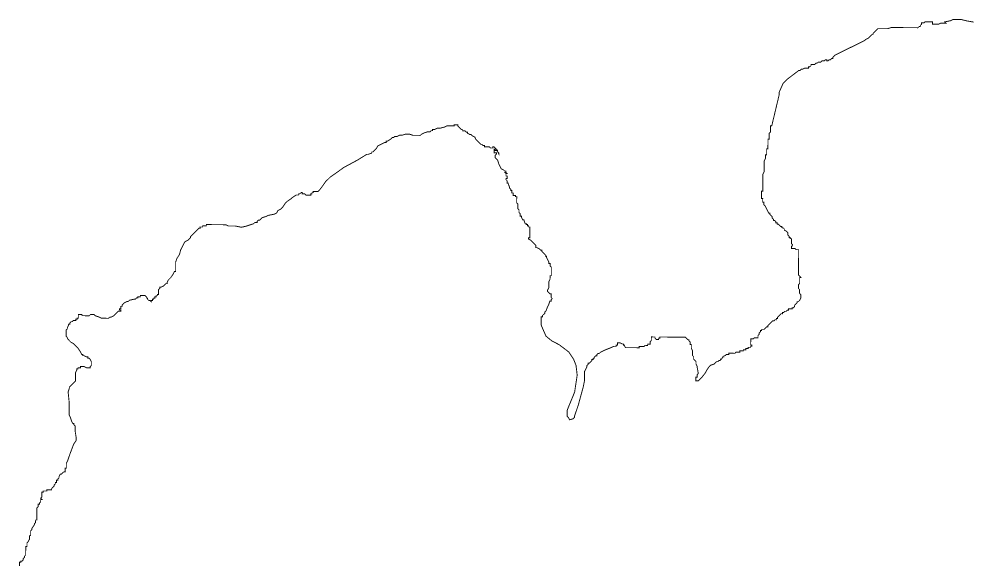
# Model space of a CAD drawing. Header units: metres. Extents: x 290190 to 339802, y 1811045 to 1991312.
# Drawn here: x 302452 to 305627, y 1942510 to 1944328 of the extents above; entities that cross this region are included whole.
import ezdxf

# ---------------------------------------------------------------- set-up
doc = ezdxf.new("R2010")
doc.units = ezdxf.units.M
doc.header["$MEASUREMENT"] = 0
doc.layers.add('HAZARDS LINE', color=1, linetype='Continuous')

msp = doc.modelspace()

# ---------------------------------------------------------------- linework, layer by layer
at = {"layer": 'HAZARDS LINE', "lineweight": 18}
msp.add_lwpolyline([(302454, 1942506.5, 3.02, 3.02, 0), (302454, 1942510.6, 3.02, 3.02, 0), (302454.1, 1942514.6, 3.02, 3.02, 0), (302454.1, 1942518.6, 3.02, 3.02, 0), (302458.1, 1942518.6, 3.02, 3.02, 0), (302458.1, 1942522.6, 3.02, 3.02, 0), (302462.2, 1942522.6, 3.02, 3.02, 0), (302466.2, 1942526.6, 3.02, 3.02, 0), (302466.3, 1942530.6, 3.02, 3.02, 0), (302470.3, 1942534.6, 3.02, 3.02, 0), (302470.4, 1942538.7, 3.02, 3.02, 0), (302474.4, 1942542.7, 3.02, 3.02, 0), (302474.5, 1942546.7, 3.02, 3.02, 0), (302474.5, 1942550.7, 3.02, 3.02, 0), (302474.5, 1942554.8, 3.02, 3.02, 0), (302474.6, 1942558.8, 3.02, 3.02, 0), (302474.6, 1942562.8, 3.02, 3.02, 0), (302474.6, 1942566.9, 3.02, 3.02, 0), (302474.6, 1942570.9, 3.02, 3.02, 0), (302478.7, 1942570.9, 3.02, 3.02, 0), (302478.7, 1942574.9, 3.02, 3.02, 0), (302478.7, 1942578.9, 3.02, 3.02, 0), (302478.8, 1942583, 3.02, 3.02, 0), (302482.8, 1942587, 3.02, 3.02, 0), (302486.9, 1942595, 3.02, 3.02, 0), (302487, 1942607.1, 3.02, 3.02, 0), (302491.1, 1942607.1, 3.02, 3.02, 0), (302491.1, 1942611.1, 3.02, 3.02, 0), (302491.2, 1942623.2, 3.02, 3.02, 0), (302495.2, 1942627.2, 3.02, 3.02, 0), (302495.3, 1942631.3, 3.02, 3.02, 0), (302503.4, 1942643.3, 3.02, 3.02, 0), (302503.5, 1942647.3, 3.02, 3.02, 0), (302507.5, 1942651.3, 3.02, 3.02, 0), (302507.5, 1942655.4, 3.02, 3.02, 0), (302507.6, 1942659.4, 3.02, 3.02, 0), (302511.6, 1942659.4, 3.02, 3.02, 0), (302511.6, 1942663.4, 3.02, 3.02, 0), (302511.7, 1942667.4, 3.02, 3.02, 0), (302511.7, 1942671.5, 3.02, 3.02, 0), (302511.7, 1942675.5, 3.02, 3.02, 0), (302511.8, 1942679.5, 3.02, 3.02, 0), (302511.8, 1942683.6, 3.02, 3.02, 0), (302511.8, 1942687.6, 3.02, 3.02, 0), (302511.9, 1942691.6, 3.02, 3.02, 0), (302511.9, 1942695.7, 3.02, 3.02, 0), (302511.9, 1942699.7, 3.02, 3.02, 0), (302516, 1942703.7, 3.02, 3.02, 0), (302516, 1942707.7, 3.02, 3.02, 0), (302516, 1942711.8, 3.02, 3.02, 0), (302520.1, 1942711.7, 3.02, 3.02, 0), (302520.1, 1942715.8, 3.02, 3.02, 0), (302524.2, 1942719.8, 3.02, 3.02, 0), (302524.2, 1942723.8, 3.02, 3.02, 0), (302524.2, 1942727.8, 3.02, 3.02, 0), (302528.3, 1942727.8, 3.02, 3.02, 0), (302524.3, 1942731.9, 3.02, 3.02, 0), (302528.3, 1942735.9, 3.02, 3.02, 0), (302528.4, 1942739.9, 3.02, 3.02, 0), (302528.4, 1942743.9, 3.02, 3.02, 0), (302528.4, 1942748, 3.02, 3.02, 0), (302528.4, 1942752, 3.02, 3.02, 0), (302532.5, 1942752, 3.02, 3.02, 0), (302532.5, 1942756, 3.02, 3.02, 0), (302540.6, 1942756, 3.02, 3.02, 0), (302544.6, 1942755.9, 3.02, 3.02, 0), (302544.6, 1942760, 3.02, 3.02, 0), (302548.7, 1942759.9, 3.02, 3.02, 0), (302552.7, 1942759.9, 3.02, 3.02, 0), (302556.7, 1942759.9, 3.02, 3.02, 0), (302560.8, 1942759.8, 3.02, 3.02, 0), (302560.8, 1942763.9, 3.02, 3.02, 0), (302564.9, 1942767.9, 3.02, 3.02, 0), (302568.9, 1942771.9, 3.02, 3.02, 0), (302569, 1942775.9, 3.02, 3.02, 0), (302573, 1942779.9, 3.02, 3.02, 0), (302573, 1942783.9, 3.02, 3.02, 0), (302577.1, 1942783.9, 3.02, 3.02, 0), (302577.1, 1942788, 3.02, 3.02, 0), (302577.1, 1942792, 3.02, 3.02, 0), (302581.2, 1942792, 3.02, 3.02, 0), (302581.2, 1942796, 3.02, 3.02, 0), (302585.3, 1942800, 3.02, 3.02, 0), (302585.3, 1942804, 3.02, 3.02, 0), (302589.4, 1942812.1, 3.02, 3.02, 0), (302593.4, 1942812, 3.02, 3.02, 0), (302597.5, 1942816, 3.02, 3.02, 0), (302601.6, 1942820, 3.02, 3.02, 0), (302605.6, 1942820, 3.02, 3.02, 0), (302605.6, 1942824, 3.02, 3.02, 0), (302605.6, 1942828.1, 3.02, 3.02, 0), (302605.7, 1942832.1, 3.02, 3.02, 0), (302609.7, 1942832.1, 3.02, 3.02, 0), (302609.7, 1942836.1, 3.02, 3.02, 0), (302609.8, 1942844.2, 3.02, 3.02, 0), (302609.8, 1942848.2, 3.02, 3.02, 0), (302613.9, 1942856.2, 3.02, 3.02, 0), (302622.2, 1942880.4, 3.02, 3.02, 0), (302634.5, 1942912.6, 3.02, 3.02, 0), (302642.7, 1942924.6, 3.02, 3.02, 0), (302642.7, 1942928.6, 3.02, 3.02, 0), (302642.7, 1942932.7, 3.02, 3.02, 0), (302638.9, 1942956.9, 3.02, 3.02, 0), (302638.9, 1942960.9, 3.02, 3.02, 0), (302638.9, 1942965, 3.02, 3.02, 0), (302639, 1942969, 3.02, 3.02, 0), (302639, 1942973, 3.02, 3.02, 0), (302635, 1942977.1, 3.02, 3.02, 0), (302635, 1942981.1, 3.02, 3.02, 0), (302631, 1942981.2, 3.02, 3.02, 0), (302627, 1942989.3, 3.02, 3.02, 0), (302623.1, 1943001.4, 3.02, 3.02, 0), (302619.1, 1943009.5, 3.02, 3.02, 0), (302619.2, 1943017.6, 3.02, 3.02, 0), (302619.3, 1943029.7, 3.02, 3.02, 0), (302619.4, 1943049.8, 3.02, 3.02, 0), (302615.7, 1943086.2, 3.02, 3.02, 0), (302619.8, 1943098.2, 3.02, 3.02, 0), (302619.8, 1943102.3, 3.02, 3.02, 0), (302623.9, 1943106.3, 3.02, 3.02, 0), (302627.9, 1943110.3, 3.02, 3.02, 0), (302632, 1943114.3, 3.02, 3.02, 0), (302636.1, 1943118.3, 3.02, 3.02, 0), (302640.1, 1943122.3, 3.02, 3.02, 0), (302640.2, 1943126.3, 3.02, 3.02, 0), (302640.2, 1943130.3, 3.02, 3.02, 0), (302640.2, 1943134.4, 3.02, 3.02, 0), (302640.3, 1943138.4, 3.02, 3.02, 0), (302640.3, 1943142.4, 3.02, 3.02, 0), (302640.3, 1943146.5, 3.02, 3.02, 0), (302640.3, 1943150.5, 3.02, 3.02, 0), (302644.4, 1943158.5, 3.02, 3.02, 0), (302644.5, 1943162.6, 3.02, 3.02, 0), (302648.5, 1943162.6, 3.02, 3.02, 0), (302648.5, 1943166.6, 3.02, 3.02, 0), (302652.6, 1943166.6, 3.02, 3.02, 0), (302656.6, 1943166.5, 3.02, 3.02, 0), (302656.6, 1943170.6, 3.02, 3.02, 0), (302660.7, 1943170.5, 3.02, 3.02, 0), (302664.7, 1943170.5, 3.02, 3.02, 0), (302668.7, 1943170.5, 3.02, 3.02, 0), (302676.8, 1943166.4, 3.02, 3.02, 0), (302684.8, 1943166.3, 3.02, 3.02, 0), (302688.9, 1943166.3, 3.02, 3.02, 0), (302688.9, 1943170.3, 3.02, 3.02, 0), (302693, 1943174.3, 3.02, 3.02, 0), (302693, 1943178.4, 3.02, 3.02, 0), (302693, 1943182.4, 3.02, 3.02, 0), (302693, 1943186.4, 3.02, 3.02, 0), (302689.1, 1943194.5, 3.02, 3.02, 0), (302685.1, 1943198.6, 3.02, 3.02, 0), (302681, 1943198.6, 3.02, 3.02, 0), (302681.1, 1943202.6, 3.02, 3.02, 0), (302677, 1943202.7, 3.02, 3.02, 0), (302669, 1943206.8, 3.02, 3.02, 0), (302665, 1943206.8, 3.02, 3.02, 0), (302665, 1943210.8, 3.02, 3.02, 0), (302661, 1943210.9, 3.02, 3.02, 0), (302657, 1943219, 3.02, 3.02, 0), (302649, 1943231.1, 3.02, 3.02, 0), (302645, 1943235.2, 3.02, 3.02, 0), (302641, 1943239.3, 3.02, 3.02, 0), (302633, 1943247.4, 3.02, 3.02, 0), (302625, 1943251.5, 3.02, 3.02, 0), (302621, 1943255.5, 3.02, 3.02, 0), (302617, 1943259.6, 3.02, 3.02, 0), (302613, 1943263.7, 3.02, 3.02, 0), (302613, 1943267.7, 3.02, 3.02, 0), (302609, 1943271.8, 3.02, 3.02, 0), (302609, 1943275.8, 3.02, 3.02, 0), (302609.1, 1943279.8, 3.02, 3.02, 0), (302609.1, 1943283.9, 3.02, 3.02, 0), (302609.1, 1943287.9, 3.02, 3.02, 0), (302609.1, 1943291.9, 3.02, 3.02, 0), (302613.2, 1943295.9, 3.02, 3.02, 0), (302613.2, 1943300, 3.02, 3.02, 0), (302617.3, 1943308, 3.02, 3.02, 0), (302617.4, 1943312, 3.02, 3.02, 0), (302621.4, 1943312, 3.02, 3.02, 0), (302621.4, 1943316, 3.02, 3.02, 0), (302625.5, 1943320, 3.02, 3.02, 0), (302629.5, 1943320, 3.02, 3.02, 0), (302633.6, 1943324, 3.02, 3.02, 0), (302637.6, 1943324, 3.02, 3.02, 0), (302641.7, 1943324, 3.02, 3.02, 0), (302641.7, 1943328, 3.02, 3.02, 0), (302645.7, 1943328, 3.02, 3.02, 0), (302645.7, 1943332, 3.02, 3.02, 0), (302649.8, 1943332, 3.02, 3.02, 0), (302649.8, 1943336, 3.02, 3.02, 0), (302649.8, 1943340, 3.02, 3.02, 0), (302649.9, 1943344.1, 3.02, 3.02, 0), (302653.9, 1943344, 3.02, 3.02, 0), (302662, 1943344, 3.02, 3.02, 0), (302661.9, 1943339.9, 3.02, 3.02, 0), (302670, 1943339.9, 3.02, 3.02, 0), (302674, 1943339.8, 3.02, 3.02, 0), (302678.1, 1943339.8, 3.02, 3.02, 0), (302682.1, 1943339.8, 3.02, 3.02, 0), (302686.1, 1943339.8, 3.02, 3.02, 0), (302690.2, 1943343.8, 3.02, 3.02, 0), (302694.2, 1943343.7, 3.02, 3.02, 0), (302698.3, 1943343.7, 3.02, 3.02, 0), (302702.3, 1943343.7, 3.02, 3.02, 0), (302706.3, 1943339.6, 3.02, 3.02, 0), (302718.4, 1943335.5, 3.02, 3.02, 0), (302726.4, 1943331.4, 3.02, 3.02, 0), (302730.4, 1943331.4, 3.02, 3.02, 0), (302734.5, 1943331.3, 3.02, 3.02, 0), (302738.5, 1943331.3, 3.02, 3.02, 0), (302742.5, 1943331.3, 3.02, 3.02, 0), (302746.6, 1943331.2, 3.02, 3.02, 0), (302750.6, 1943331.2, 3.02, 3.02, 0), (302754.7, 1943335.2, 3.02, 3.02, 0), (302758.7, 1943335.2, 3.02, 3.02, 0), (302766.8, 1943339.1, 3.02, 3.02, 0), (302774.9, 1943347.2, 3.02, 3.02, 0), (302779, 1943351.2, 3.02, 3.02, 0), (302783, 1943355.2, 3.02, 3.02, 0), (302787.1, 1943355.1, 3.02, 3.02, 0), (302791.1, 1943355.1, 3.02, 3.02, 0), (302791.1, 1943359.1, 3.02, 3.02, 0), (302787.1, 1943359.2, 3.02, 3.02, 0), (302787.1, 1943363.2, 3.02, 3.02, 0), (302791.2, 1943363.2, 3.02, 3.02, 0), (302791.2, 1943367.2, 3.02, 3.02, 0), (302791.2, 1943371.2, 3.02, 3.02, 0), (302795.3, 1943371.2, 3.02, 3.02, 0), (302795.3, 1943375.2, 3.02, 3.02, 0), (302799.4, 1943379.2, 3.02, 3.02, 0), (302803.4, 1943383.2, 3.02, 3.02, 0), (302811.5, 1943387.2, 3.02, 3.02, 0), (302815.6, 1943387.2, 3.02, 3.02, 0), (302819.6, 1943391.2, 3.02, 3.02, 0), (302835.8, 1943395.1, 3.02, 3.02, 0), (302839.8, 1943395.1, 3.02, 3.02, 0), (302843.9, 1943399.1, 3.02, 3.02, 0), (302847.9, 1943399, 3.02, 3.02, 0), (302847.9, 1943403.1, 3.02, 3.02, 0), (302852, 1943403, 3.02, 3.02, 0), (302856, 1943403, 3.02, 3.02, 0), (302856, 1943407, 3.02, 3.02, 0), (302860.1, 1943407, 3.02, 3.02, 0), (302864.1, 1943407, 3.02, 3.02, 0), (302868.1, 1943407, 3.02, 3.02, 0), (302872.2, 1943406.9, 3.02, 3.02, 0), (302876.2, 1943402.9, 3.02, 3.02, 0), (302876.1, 1943398.8, 3.02, 3.02, 0), (302880.2, 1943398.8, 3.02, 3.02, 0), (302880.1, 1943394.8, 3.02, 3.02, 0), (302884.1, 1943390.7, 3.02, 3.02, 0), (302888.2, 1943390.7, 3.02, 3.02, 0), (302892.2, 1943386.6, 3.02, 3.02, 0), (302892.2, 1943390.6, 3.02, 3.02, 0), (302896.2, 1943390.6, 3.02, 3.02, 0), (302896.3, 1943394.6, 3.02, 3.02, 0), (302900.3, 1943394.6, 3.02, 3.02, 0), (302900.3, 1943398.6, 3.02, 3.02, 0), (302904.4, 1943398.6, 3.02, 3.02, 0), (302904.4, 1943402.6, 3.02, 3.02, 0), (302908.4, 1943402.6, 3.02, 3.02, 0), (302908.5, 1943406.6, 3.02, 3.02, 0), (302912.5, 1943406.6, 3.02, 3.02, 0), (302912.5, 1943410.7, 3.02, 3.02, 0), (302916.6, 1943410.6, 3.02, 3.02, 0), (302916.6, 1943414.7, 3.02, 3.02, 0), (302916.7, 1943422.7, 3.02, 3.02, 0), (302916.7, 1943426.8, 3.02, 3.02, 0), (302920.7, 1943430.8, 3.02, 3.02, 0), (302920.8, 1943434.8, 3.02, 3.02, 0), (302924.8, 1943434.8, 3.02, 3.02, 0), (302932.9, 1943438.7, 3.02, 3.02, 0), (302937, 1943442.7, 3.02, 3.02, 0), (302941, 1943446.7, 3.02, 3.02, 0), (302945.1, 1943446.7, 3.02, 3.02, 0), (302945.1, 1943450.7, 3.02, 3.02, 0), (302949.2, 1943458.8, 3.02, 3.02, 0), (302953.3, 1943462.8, 3.02, 3.02, 0), (302957.3, 1943466.8, 3.02, 3.02, 0), (302965.5, 1943478.8, 3.02, 3.02, 0), (302969.6, 1943486.9, 3.02, 3.02, 0), (302973.6, 1943486.8, 3.02, 3.02, 0), (302973.7, 1943494.9, 3.02, 3.02, 0), (302973.8, 1943507, 3.02, 3.02, 0), (302973.8, 1943519.1, 3.02, 3.02, 0), (302978, 1943531.2, 3.02, 3.02, 0), (302986.1, 1943543.2, 3.02, 3.02, 0), (302990.3, 1943559.3, 3.02, 3.02, 0), (302998.5, 1943575.4, 3.02, 3.02, 0), (303002.6, 1943583.4, 3.02, 3.02, 0), (303006.6, 1943587.4, 3.02, 3.02, 0), (303014.7, 1943591.4, 3.02, 3.02, 0), (303018.8, 1943595.4, 3.02, 3.02, 0), (303022.8, 1943599.4, 3.02, 3.02, 0), (303022.9, 1943603.4, 3.02, 3.02, 0), (303026.9, 1943607.4, 3.02, 3.02, 0), (303035.1, 1943615.4, 3.02, 3.02, 0), (303039.1, 1943619.5, 3.02, 3.02, 0), (303043.2, 1943623.5, 3.02, 3.02, 0), (303051.3, 1943631.5, 3.02, 3.02, 0), (303055.4, 1943631.4, 3.02, 3.02, 0), (303055.4, 1943635.5, 3.02, 3.02, 0), (303059.4, 1943635.4, 3.02, 3.02, 0), (303063.4, 1943635.4, 3.02, 3.02, 0), (303063.5, 1943639.4, 3.02, 3.02, 0), (303067.5, 1943639.4, 3.02, 3.02, 0), (303071.5, 1943639.4, 3.02, 3.02, 0), (303075.6, 1943639.3, 3.02, 3.02, 0), (303075.6, 1943643.4, 3.02, 3.02, 0), (303079.6, 1943643.3, 3.02, 3.02, 0), (303083.7, 1943643.3, 3.02, 3.02, 0), (303087.7, 1943643.3, 3.02, 3.02, 0), (303091.7, 1943643.3, 3.02, 3.02, 0), (303103.8, 1943643.2, 3.02, 3.02, 0), (303128, 1943643, 3.02, 3.02, 0), (303140.1, 1943642.9, 3.02, 3.02, 0), (303148.2, 1943638.8, 3.02, 3.02, 0), (303152.2, 1943638.8, 3.02, 3.02, 0), (303160.3, 1943638.7, 3.02, 3.02, 0), (303172.4, 1943638.6, 3.02, 3.02, 0), (303192.5, 1943634.4, 3.02, 3.02, 0), (303208.7, 1943638.3, 3.02, 3.02, 0), (303232.9, 1943646.2, 3.02, 3.02, 0), (303237, 1943650.2, 3.02, 3.02, 0), (303241, 1943650.2, 3.02, 3.02, 0), (303245.1, 1943650.2, 3.02, 3.02, 0), (303245.1, 1943654.2, 3.02, 3.02, 0), (303249.1, 1943658.2, 3.02, 3.02, 0), (303253.2, 1943658.2, 3.02, 3.02, 0), (303257.2, 1943662.2, 3.02, 3.02, 0), (303261.3, 1943666.2, 3.02, 3.02, 0), (303273.4, 1943670.1, 3.02, 3.02, 0), (303281.5, 1943674.1, 3.02, 3.02, 0), (303301.7, 1943678, 3.02, 3.02, 0), (303309.8, 1943681.9, 3.02, 3.02, 0), (303313.9, 1943690, 3.02, 3.02, 0), (303322, 1943694, 3.02, 3.02, 0), (303330.1, 1943702, 3.02, 3.02, 0), (303338.3, 1943714, 3.02, 3.02, 0), (303346.4, 1943722, 3.02, 3.02, 0), (303358.6, 1943730, 3.02, 3.02, 0), (303362.6, 1943734, 3.02, 3.02, 0), (303374.8, 1943742, 3.02, 3.02, 0), (303378.8, 1943741.9, 3.02, 3.02, 0), (303382.9, 1943741.9, 3.02, 3.02, 0), (303382.9, 1943745.9, 3.02, 3.02, 0), (303386.9, 1943745.9, 3.02, 3.02, 0), (303391, 1943749.9, 3.02, 3.02, 0), (303395, 1943749.9, 3.02, 3.02, 0), (303395, 1943745.8, 3.02, 3.02, 0), (303403.1, 1943745.8, 3.02, 3.02, 0), (303407.1, 1943741.7, 3.02, 3.02, 0), (303411.1, 1943741.7, 3.02, 3.02, 0), (303415.1, 1943741.7, 3.02, 3.02, 0), (303419.2, 1943741.6, 3.02, 3.02, 0), (303423.2, 1943741.6, 3.02, 3.02, 0), (303423.2, 1943745.6, 3.02, 3.02, 0), (303427.3, 1943745.6, 3.02, 3.02, 0), (303427.3, 1943749.6, 3.02, 3.02, 0), (303431.3, 1943749.6, 3.02, 3.02, 0), (303431.4, 1943753.6, 3.02, 3.02, 0), (303435.4, 1943753.6, 3.02, 3.02, 0), (303439.4, 1943753.6, 3.02, 3.02, 0), (303443.5, 1943753.5, 3.02, 3.02, 0), (303447.5, 1943753.5, 3.02, 3.02, 0), (303451.6, 1943757.5, 3.02, 3.02, 0), (303463.8, 1943773.6, 3.02, 3.02, 0), (303471.9, 1943785.6, 3.02, 3.02, 0), (303488.2, 1943801.6, 3.02, 3.02, 0), (303516.6, 1943821.6, 3.02, 3.02, 0), (303532.8, 1943833.5, 3.02, 3.02, 0), (303577.3, 1943857.4, 3.02, 3.02, 0), (303609.7, 1943877.3, 3.02, 3.02, 0), (303613.8, 1943877.3, 3.02, 3.02, 0), (303625.9, 1943881.3, 3.02, 3.02, 0), (303625.9, 1943885.3, 3.02, 3.02, 0), (303630, 1943885.3, 3.02, 3.02, 0), (303634, 1943889.3, 3.02, 3.02, 0), (303638.1, 1943893.3, 3.02, 3.02, 0), (303642.2, 1943897.3, 3.02, 3.02, 0), (303646.3, 1943905.3, 3.02, 3.02, 0), (303654.4, 1943909.3, 3.02, 3.02, 0), (303662.4, 1943913.2, 3.02, 3.02, 0), (303670.5, 1943917.2, 3.02, 3.02, 0), (303674.6, 1943917.2, 3.02, 3.02, 0), (303674.6, 1943921.2, 3.02, 3.02, 0), (303678.6, 1943921.2, 3.02, 3.02, 0), (303690.8, 1943929.2, 3.02, 3.02, 0), (303694.9, 1943933.2, 3.02, 3.02, 0), (303698.9, 1943933.1, 3.02, 3.02, 0), (303703, 1943937.1, 3.02, 3.02, 0), (303711, 1943937.1, 3.02, 3.02, 0), (303719.1, 1943941.1, 3.02, 3.02, 0), (303727.2, 1943941, 3.02, 3.02, 0), (303739.3, 1943944.9, 3.02, 3.02, 0), (303743.3, 1943944.9, 3.02, 3.02, 0), (303747.4, 1943944.9, 3.02, 3.02, 0), (303751.4, 1943944.8, 3.02, 3.02, 0), (303763.5, 1943940.7, 3.02, 3.02, 0), (303767.5, 1943940.7, 3.02, 3.02, 0), (303771.5, 1943940.7, 3.02, 3.02, 0), (303775.6, 1943940.6, 3.02, 3.02, 0), (303783.6, 1943940.6, 3.02, 3.02, 0), (303787.7, 1943940.5, 3.02, 3.02, 0), (303791.7, 1943944.5, 3.02, 3.02, 0), (303799.8, 1943948.5, 3.02, 3.02, 0), (303812, 1943952.5, 3.02, 3.02, 0), (303816, 1943952.4, 3.02, 3.02, 0), (303820, 1943952.4, 3.02, 3.02, 0), (303824.1, 1943956.4, 3.02, 3.02, 0), (303828.1, 1943956.4, 3.02, 3.02, 0), (303828.2, 1943960.4, 3.02, 3.02, 0), (303832.2, 1943960.4, 3.02, 3.02, 0), (303836.2, 1943960.3, 3.02, 3.02, 0), (303844.3, 1943964.3, 3.02, 3.02, 0), (303852.4, 1943964.3, 3.02, 3.02, 0), (303868.6, 1943968.2, 3.02, 3.02, 0), (303876.6, 1943972.1, 3.02, 3.02, 0), (303880.7, 1943972.1, 3.02, 3.02, 0), (303884.7, 1943972.1, 3.02, 3.02, 0), (303888.7, 1943972, 3.02, 3.02, 0), (303892.8, 1943972, 3.02, 3.02, 0), (303896.8, 1943972, 3.02, 3.02, 0), (303900.8, 1943972, 3.02, 3.02, 0), (303900.9, 1943976, 3.02, 3.02, 0), (303904.9, 1943976, 3.02, 3.02, 0), (303908.9, 1943975.9, 3.02, 3.02, 0), (303913, 1943975.9, 3.02, 3.02, 0), (303912.9, 1943971.9, 3.02, 3.02, 0), (303916.9, 1943967.8, 3.02, 3.02, 0), (303920.9, 1943963.7, 3.02, 3.02, 0), (303925, 1943959.7, 3.02, 3.02, 0), (303929, 1943959.6, 3.02, 3.02, 0), (303929, 1943955.6, 3.02, 3.02, 0), (303933, 1943955.6, 3.02, 3.02, 0), (303937, 1943955.5, 3.02, 3.02, 0), (303941, 1943951.5, 3.02, 3.02, 0), (303945.1, 1943951.4, 3.02, 3.02, 0), (303945, 1943947.4, 3.02, 3.02, 0), (303953.1, 1943943.3, 3.02, 3.02, 0), (303957.1, 1943943.3, 3.02, 3.02, 0), (303961.1, 1943939.2, 3.02, 3.02, 0), (303969.1, 1943935.1, 3.02, 3.02, 0), (303973.1, 1943927, 3.02, 3.02, 0), (303977.1, 1943923, 3.02, 3.02, 0), (303981.1, 1943918.9, 3.02, 3.02, 0), (303985.1, 1943914.8, 3.02, 3.02, 0), (303989.1, 1943910.8, 3.02, 3.02, 0), (303993.1, 1943910.7, 3.02, 3.02, 0), (303997.1, 1943906.7, 3.02, 3.02, 0), (304001.2, 1943906.7, 3.02, 3.02, 0), (304001.2, 1943902.6, 3.02, 3.02, 0), (304005.2, 1943902.6, 3.02, 3.02, 0), (304009.2, 1943902.6, 3.02, 3.02, 0), (304013.2, 1943902.5, 3.02, 3.02, 0), (304017.3, 1943902.5, 3.02, 3.02, 0), (304021.3, 1943898.4, 3.02, 3.02, 0), (304025.3, 1943898.4, 3.02, 3.02, 0), (304029.3, 1943898.4, 3.02, 3.02, 0), (304029.4, 1943902.4, 3.02, 3.02, 0), (304033.4, 1943902.4, 3.02, 3.02, 0), (304037.4, 1943898.3, 3.02, 3.02, 0), (304045.4, 1943890.2, 3.02, 3.02, 0), (304045.4, 1943886.2, 3.02, 3.02, 0), (304049.4, 1943882.1, 3.02, 3.02, 0), (304049.4, 1943878.1, 3.02, 3.02, 0), (304045.4, 1943886.2, 3.02, 3.02, 0), (304041.4, 1943890.2, 3.02, 3.02, 0), (304037.4, 1943890.2, 3.02, 3.02, 0), (304037.4, 1943894.3, 3.02, 3.02, 0), (304033.4, 1943894.3, 3.02, 3.02, 0), (304033.3, 1943890.3, 3.02, 3.02, 0), (304033.3, 1943886.2, 3.02, 3.02, 0), (304033.3, 1943882.2, 3.02, 3.02, 0), (304037.3, 1943882.2, 3.02, 3.02, 0), (304041.3, 1943882.1, 3.02, 3.02, 0), (304041.3, 1943878.1, 3.02, 3.02, 0), (304037.2, 1943874.1, 3.02, 3.02, 0), (304037.2, 1943870.1, 3.02, 3.02, 0), (304037.2, 1943866, 3.02, 3.02, 0), (304045.2, 1943857.9, 3.02, 3.02, 0), (304049.1, 1943845.8, 3.02, 3.02, 0), (304053.1, 1943837.7, 3.02, 3.02, 0), (304057.1, 1943829.6, 3.02, 3.02, 0), (304065.1, 1943825.5, 3.02, 3.02, 0), (304069.1, 1943821.4, 3.02, 3.02, 0), (304073.1, 1943821.4, 3.02, 3.02, 0), (304073.1, 1943817.4, 3.02, 3.02, 0), (304077.1, 1943813.3, 3.02, 3.02, 0), (304073.1, 1943813.3, 3.02, 3.02, 0), (304073.1, 1943817.4, 3.02, 3.02, 0), (304069.1, 1943817.4, 3.02, 3.02, 0), (304073.1, 1943813.3, 3.02, 3.02, 0), (304073, 1943809.3, 3.02, 3.02, 0), (304073, 1943805.3, 3.02, 3.02, 0), (304077, 1943805.2, 3.02, 3.02, 0), (304077, 1943801.2, 3.02, 3.02, 0), (304077, 1943797.2, 3.02, 3.02, 0), (304073, 1943797.2, 3.02, 3.02, 0), (304072.9, 1943793.2, 3.02, 3.02, 0), (304076.9, 1943789.1, 3.02, 3.02, 0), (304076.9, 1943785.1, 3.02, 3.02, 0), (304076.9, 1943781, 3.02, 3.02, 0), (304080.9, 1943781, 3.02, 3.02, 0), (304080.9, 1943777, 3.02, 3.02, 0), (304084.8, 1943768.9, 3.02, 3.02, 0), (304084.8, 1943764.8, 3.02, 3.02, 0), (304088.8, 1943760.8, 3.02, 3.02, 0), (304088.8, 1943756.7, 3.02, 3.02, 0), (304092.8, 1943756.7, 3.02, 3.02, 0), (304092.8, 1943752.7, 3.02, 3.02, 0), (304092.7, 1943748.6, 3.02, 3.02, 0), (304096.8, 1943748.6, 3.02, 3.02, 0), (304096.8, 1943744.6, 3.02, 3.02, 0), (304096.7, 1943740.5, 3.02, 3.02, 0), (304100.8, 1943740.5, 3.02, 3.02, 0), (304104.8, 1943740.5, 3.02, 3.02, 0), (304104.8, 1943736.5, 3.02, 3.02, 0), (304108.8, 1943736.4, 3.02, 3.02, 0), (304108.8, 1943732.4, 3.02, 3.02, 0), (304108.7, 1943728.4, 3.02, 3.02, 0), (304108.7, 1943724.3, 3.02, 3.02, 0), (304108.6, 1943716.3, 3.02, 3.02, 0), (304112.6, 1943712.2, 3.02, 3.02, 0), (304112.6, 1943704.1, 3.02, 3.02, 0), (304112.5, 1943700.1, 3.02, 3.02, 0), (304112.5, 1943696.1, 3.02, 3.02, 0), (304116.5, 1943692, 3.02, 3.02, 0), (304116.5, 1943688, 3.02, 3.02, 0), (304116.5, 1943683.9, 3.02, 3.02, 0), (304120.5, 1943679.9, 3.02, 3.02, 0), (304120.4, 1943675.8, 3.02, 3.02, 0), (304120.4, 1943671.8, 3.02, 3.02, 0), (304124.4, 1943671.8, 3.02, 3.02, 0), (304124.4, 1943667.7, 3.02, 3.02, 0), (304128.4, 1943659.6, 3.02, 3.02, 0), (304132.4, 1943659.6, 3.02, 3.02, 0), (304136.4, 1943647.5, 3.02, 3.02, 0), (304140.4, 1943647.4, 3.02, 3.02, 0), (304140.4, 1943643.4, 3.02, 3.02, 0), (304144.4, 1943643.4, 3.02, 3.02, 0), (304144.4, 1943639.3, 3.02, 3.02, 0), (304148.4, 1943639.3, 3.02, 3.02, 0), (304148.4, 1943635.3, 3.02, 3.02, 0), (304152.4, 1943635.3, 3.02, 3.02, 0), (304152.4, 1943631.2, 3.02, 3.02, 0), (304152.3, 1943627.2, 3.02, 3.02, 0), (304152.3, 1943623.2, 3.02, 3.02, 0), (304152.3, 1943619.1, 3.02, 3.02, 0), (304152.2, 1943615.1, 3.02, 3.02, 0), (304152.2, 1943611.1, 3.02, 3.02, 0), (304152.2, 1943607, 3.02, 3.02, 0), (304152.1, 1943603, 3.02, 3.02, 0), (304152.1, 1943598.9, 3.02, 3.02, 0), (304148.1, 1943599, 3.02, 3.02, 0), (304148.1, 1943594.9, 3.02, 3.02, 0), (304156.1, 1943590.9, 3.02, 3.02, 0), (304160.1, 1943586.8, 3.02, 3.02, 0), (304164.1, 1943582.7, 3.02, 3.02, 0), (304168.1, 1943578.7, 3.02, 3.02, 0), (304172.1, 1943574.6, 3.02, 3.02, 0), (304172.1, 1943570.6, 3.02, 3.02, 0), (304172, 1943566.5, 3.02, 3.02, 0), (304176.1, 1943566.5, 3.02, 3.02, 0), (304184.1, 1943562.4, 3.02, 3.02, 0), (304188.1, 1943558.3, 3.02, 3.02, 0), (304192.1, 1943558.3, 3.02, 3.02, 0), (304192.1, 1943554.3, 3.02, 3.02, 0), (304196.1, 1943550.2, 3.02, 3.02, 0), (304200.1, 1943546.1, 3.02, 3.02, 0), (304204.1, 1943542.1, 3.02, 3.02, 0), (304204.1, 1943538.1, 3.02, 3.02, 0), (304208.1, 1943538, 3.02, 3.02, 0), (304208.1, 1943534, 3.02, 3.02, 0), (304212.1, 1943525.9, 3.02, 3.02, 0), (304216, 1943517.8, 3.02, 3.02, 0), (304216, 1943513.8, 3.02, 3.02, 0), (304220, 1943513.7, 3.02, 3.02, 0), (304220, 1943509.7, 3.02, 3.02, 0), (304220, 1943505.7, 3.02, 3.02, 0), (304224, 1943501.6, 3.02, 3.02, 0), (304223.9, 1943497.6, 3.02, 3.02, 0), (304223.9, 1943493.5, 3.02, 3.02, 0), (304223.9, 1943489.5, 3.02, 3.02, 0), (304223.9, 1943485.5, 3.02, 3.02, 0), (304223.8, 1943473.4, 3.02, 3.02, 0), (304219.7, 1943473.4, 3.02, 3.02, 0), (304219.7, 1943465.3, 3.02, 3.02, 0), (304219.6, 1943461.3, 3.02, 3.02, 0), (304215.5, 1943453.3, 3.02, 3.02, 0), (304215.5, 1943449.2, 3.02, 3.02, 0), (304215.4, 1943437.1, 3.02, 3.02, 0), (304215.4, 1943433.1, 3.02, 3.02, 0), (304211.3, 1943425.1, 3.02, 3.02, 0), (304211.3, 1943421, 3.02, 3.02, 0), (304215.3, 1943417, 3.02, 3.02, 0), (304219.3, 1943412.9, 3.02, 3.02, 0), (304223.3, 1943412.9, 3.02, 3.02, 0), (304223.3, 1943408.8, 3.02, 3.02, 0), (304223.2, 1943404.8, 3.02, 3.02, 0), (304223.2, 1943400.8, 3.02, 3.02, 0), (304227.2, 1943396.7, 3.02, 3.02, 0), (304223.2, 1943392.7, 3.02, 3.02, 0), (304223.1, 1943388.7, 3.02, 3.02, 0), (304219.1, 1943388.7, 3.02, 3.02, 0), (304215, 1943376.6, 3.02, 3.02, 0), (304210.9, 1943368.6, 3.02, 3.02, 0), (304206.7, 1943356.5, 3.02, 3.02, 0), (304202.7, 1943352.5, 3.02, 3.02, 0), (304202.7, 1943348.5, 3.02, 3.02, 0), (304198.6, 1943344.5, 3.02, 3.02, 0), (304194.5, 1943340.5, 3.02, 3.02, 0), (304194.5, 1943336.4, 3.02, 3.02, 0), (304190.5, 1943336.5, 3.02, 3.02, 0), (304190.4, 1943332.4, 3.02, 3.02, 0), (304190.3, 1943308.2, 3.02, 3.02, 0), (304206.1, 1943271.8, 3.02, 3.02, 0), (304226.2, 1943255.5, 3.02, 3.02, 0), (304250.3, 1943243.2, 3.02, 3.02, 0), (304282.3, 1943218.8, 3.02, 3.02, 0), (304298.3, 1943194.5, 3.02, 3.02, 0), (304306.2, 1943174.2, 3.02, 3.02, 0), (304310, 1943141.9, 3.02, 3.02, 0), (304301.5, 1943085.5, 3.02, 3.02, 0), (304276.8, 1943025.2, 3.02, 3.02, 0), (304276.8, 1943017.1, 3.02, 3.02, 0), (304276.7, 1943005, 3.02, 3.02, 0), (304280.7, 1943001, 3.02, 3.02, 0), (304284.7, 1942992.9, 3.02, 3.02, 0), (304296.8, 1942996.8, 3.02, 3.02, 0), (304300.9, 1943000.8, 3.02, 3.02, 0), (304300.9, 1943004.9, 3.02, 3.02, 0), (304313.3, 1943041.1, 3.02, 3.02, 0), (304329.9, 1943101.5, 3.02, 3.02, 0), (304334, 1943121.6, 3.02, 3.02, 0), (304334.2, 1943137.7, 3.02, 3.02, 0), (304334.3, 1943153.9, 3.02, 3.02, 0), (304342.5, 1943169.9, 3.02, 3.02, 0), (304342.5, 1943174, 3.02, 3.02, 0), (304346.6, 1943178, 3.02, 3.02, 0), (304346.6, 1943182, 3.02, 3.02, 0), (304350.6, 1943182, 3.02, 3.02, 0), (304354.7, 1943186, 3.02, 3.02, 0), (304358.8, 1943190, 3.02, 3.02, 0), (304358.8, 1943194, 3.02, 3.02, 0), (304362.8, 1943194, 3.02, 3.02, 0), (304362.8, 1943198, 3.02, 3.02, 0), (304366.9, 1943198, 3.02, 3.02, 0), (304366.9, 1943202, 3.02, 3.02, 0), (304371, 1943206, 3.02, 3.02, 0), (304375, 1943206, 3.02, 3.02, 0), (304375, 1943210, 3.02, 3.02, 0), (304379.1, 1943214, 3.02, 3.02, 0), (304383.1, 1943214, 3.02, 3.02, 0), (304387.2, 1943218, 3.02, 3.02, 0), (304395.3, 1943222, 3.02, 3.02, 0), (304403.4, 1943225.9, 3.02, 3.02, 0), (304423.6, 1943233.9, 3.02, 3.02, 0), (304431.7, 1943237.8, 3.02, 3.02, 0), (304439.8, 1943237.8, 3.02, 3.02, 0), (304439.8, 1943241.8, 3.02, 3.02, 0), (304443.8, 1943241.8, 3.02, 3.02, 0), (304443.9, 1943245.8, 3.02, 3.02, 0), (304443.9, 1943249.8, 3.02, 3.02, 0), (304447.9, 1943249.8, 3.02, 3.02, 0), (304452, 1943249.8, 3.02, 3.02, 0), (304460, 1943245.7, 3.02, 3.02, 0), (304464, 1943245.7, 3.02, 3.02, 0), (304464, 1943241.6, 3.02, 3.02, 0), (304468, 1943241.6, 3.02, 3.02, 0), (304468, 1943237.6, 3.02, 3.02, 0), (304472, 1943233.5, 3.02, 3.02, 0), (304476, 1943233.5, 3.02, 3.02, 0), (304480.1, 1943233.4, 3.02, 3.02, 0), (304484.1, 1943233.4, 3.02, 3.02, 0), (304496.2, 1943233.3, 3.02, 3.02, 0), (304500.2, 1943233.3, 3.02, 3.02, 0), (304504.3, 1943233.3, 3.02, 3.02, 0), (304512.3, 1943233.2, 3.02, 3.02, 0), (304516.4, 1943233.2, 3.02, 3.02, 0), (304516.4, 1943237.2, 3.02, 3.02, 0), (304524.5, 1943237.1, 3.02, 3.02, 0), (304532.5, 1943237.1, 3.02, 3.02, 0), (304536.6, 1943241.1, 3.02, 3.02, 0), (304540.6, 1943241, 3.02, 3.02, 0), (304544.7, 1943241, 3.02, 3.02, 0), (304544.7, 1943245, 3.02, 3.02, 0), (304548.7, 1943245, 3.02, 3.02, 0), (304552.8, 1943245, 3.02, 3.02, 0), (304552.8, 1943249, 3.02, 3.02, 0), (304552.8, 1943253.1, 3.02, 3.02, 0), (304556.9, 1943257.1, 3.02, 3.02, 0), (304556.9, 1943261.1, 3.02, 3.02, 0), (304556.9, 1943265.1, 3.02, 3.02, 0), (304557, 1943269.2, 3.02, 3.02, 0), (304561, 1943269.1, 3.02, 3.02, 0), (304565, 1943269.1, 3.02, 3.02, 0), (304569.1, 1943269.1, 3.02, 3.02, 0), (304569, 1943265, 3.02, 3.02, 0), (304573, 1943261, 3.02, 3.02, 0), (304577.1, 1943260.9, 3.02, 3.02, 0), (304581.1, 1943260.9, 3.02, 3.02, 0), (304581.1, 1943264.9, 3.02, 3.02, 0), (304585.2, 1943264.9, 3.02, 3.02, 0), (304585.2, 1943268.9, 3.02, 3.02, 0), (304589.2, 1943268.9, 3.02, 3.02, 0), (304593.3, 1943268.9, 3.02, 3.02, 0), (304597.3, 1943268.9, 3.02, 3.02, 0), (304601.3, 1943268.8, 3.02, 3.02, 0), (304605.4, 1943268.8, 3.02, 3.02, 0), (304609.4, 1943268.8, 3.02, 3.02, 0), (304613.4, 1943268.7, 3.02, 3.02, 0), (304617.5, 1943268.7, 3.02, 3.02, 0), (304621.5, 1943268.7, 3.02, 3.02, 0), (304625.5, 1943268.6, 3.02, 3.02, 0), (304629.6, 1943268.6, 3.02, 3.02, 0), (304633.6, 1943268.6, 3.02, 3.02, 0), (304637.6, 1943268.6, 3.02, 3.02, 0), (304641.7, 1943268.5, 3.02, 3.02, 0), (304645.7, 1943268.5, 3.02, 3.02, 0), (304649.7, 1943268.5, 3.02, 3.02, 0), (304653.8, 1943268.4, 3.02, 3.02, 0), (304661.8, 1943268.4, 3.02, 3.02, 0), (304665.9, 1943268.3, 3.02, 3.02, 0), (304669.9, 1943268.3, 3.02, 3.02, 0), (304673.9, 1943264.2, 3.02, 3.02, 0), (304677.9, 1943260.2, 3.02, 3.02, 0), (304681.9, 1943260.1, 3.02, 3.02, 0), (304681.9, 1943256.1, 3.02, 3.02, 0), (304685.9, 1943252.1, 3.02, 3.02, 0), (304685.9, 1943248, 3.02, 3.02, 0), (304685.8, 1943244, 3.02, 3.02, 0), (304689.9, 1943244, 3.02, 3.02, 0), (304689.8, 1943239.9, 3.02, 3.02, 0), (304689.8, 1943235.9, 3.02, 3.02, 0), (304689.8, 1943231.9, 3.02, 3.02, 0), (304693.8, 1943223.8, 3.02, 3.02, 0), (304693.7, 1943219.7, 3.02, 3.02, 0), (304693.7, 1943215.7, 3.02, 3.02, 0), (304693.6, 1943207.6, 3.02, 3.02, 0), (304697.6, 1943203.6, 3.02, 3.02, 0), (304697.6, 1943199.5, 3.02, 3.02, 0), (304697.6, 1943195.5, 3.02, 3.02, 0), (304701.6, 1943191.4, 3.02, 3.02, 0), (304705.6, 1943187.4, 3.02, 3.02, 0), (304705.5, 1943179.3, 3.02, 3.02, 0), (304709.5, 1943171.2, 3.02, 3.02, 0), (304709.5, 1943167.2, 3.02, 3.02, 0), (304713.3, 1943147, 3.02, 3.02, 0), (304709.3, 1943143, 3.02, 3.02, 0), (304709.2, 1943134.9, 3.02, 3.02, 0), (304705.2, 1943134.9, 3.02, 3.02, 0), (304705.1, 1943126.9, 3.02, 3.02, 0), (304705.1, 1943122.8, 3.02, 3.02, 0), (304709.1, 1943122.8, 3.02, 3.02, 0), (304713.2, 1943122.8, 3.02, 3.02, 0), (304717.2, 1943126.8, 3.02, 3.02, 0), (304725.3, 1943134.8, 3.02, 3.02, 0), (304737.6, 1943150.8, 3.02, 3.02, 0), (304741.7, 1943158.9, 3.02, 3.02, 0), (304749.8, 1943170.9, 3.02, 3.02, 0), (304753.9, 1943174.9, 3.02, 3.02, 0), (304766, 1943178.8, 3.02, 3.02, 0), (304770.1, 1943182.8, 3.02, 3.02, 0), (304774.1, 1943186.8, 3.02, 3.02, 0), (304778.2, 1943186.8, 3.02, 3.02, 0), (304782.2, 1943190.8, 3.02, 3.02, 0), (304786.3, 1943190.8, 3.02, 3.02, 0), (304786.3, 1943194.8, 3.02, 3.02, 0), (304790.3, 1943194.8, 3.02, 3.02, 0), (304794.4, 1943202.8, 3.02, 3.02, 0), (304798.5, 1943202.8, 3.02, 3.02, 0), (304798.5, 1943206.8, 3.02, 3.02, 0), (304802.5, 1943206.8, 3.02, 3.02, 0), (304806.6, 1943210.8, 3.02, 3.02, 0), (304814.7, 1943210.7, 3.02, 3.02, 0), (304814.7, 1943214.8, 3.02, 3.02, 0), (304818.7, 1943214.7, 3.02, 3.02, 0), (304822.7, 1943214.7, 3.02, 3.02, 0), (304826.8, 1943214.7, 3.02, 3.02, 0), (304830.8, 1943214.7, 3.02, 3.02, 0), (304834.8, 1943214.6, 3.02, 3.02, 0), (304838.9, 1943218.6, 3.02, 3.02, 0), (304842.9, 1943218.6, 3.02, 3.02, 0), (304847, 1943218.6, 3.02, 3.02, 0), (304851, 1943218.5, 3.02, 3.02, 0), (304851, 1943222.6, 3.02, 3.02, 0), (304855.1, 1943222.5, 3.02, 3.02, 0), (304863.1, 1943222.5, 3.02, 3.02, 0), (304863.2, 1943226.5, 3.02, 3.02, 0), (304867.2, 1943226.5, 3.02, 3.02, 0), (304871.2, 1943226.4, 3.02, 3.02, 0), (304871.3, 1943230.5, 3.02, 3.02, 0), (304875.3, 1943230.5, 3.02, 3.02, 0), (304879.3, 1943230.4, 3.02, 3.02, 0), (304879.4, 1943234.5, 3.02, 3.02, 0), (304883.4, 1943234.4, 3.02, 3.02, 0), (304887.4, 1943234.4, 3.02, 3.02, 0), (304887.5, 1943238.4, 3.02, 3.02, 0), (304891.5, 1943238.4, 3.02, 3.02, 0), (304891.5, 1943242.4, 3.02, 3.02, 0), (304887.5, 1943242.5, 3.02, 3.02, 0), (304887.5, 1943246.5, 3.02, 3.02, 0), (304887.5, 1943250.5, 3.02, 3.02, 0), (304887.6, 1943254.6, 3.02, 3.02, 0), (304887.6, 1943258.6, 3.02, 3.02, 0), (304887.6, 1943262.6, 3.02, 3.02, 0), (304891.7, 1943262.6, 3.02, 3.02, 0), (304895.7, 1943262.6, 3.02, 3.02, 0), (304899.8, 1943266.6, 3.02, 3.02, 0), (304903.8, 1943266.5, 3.02, 3.02, 0), (304907.8, 1943266.5, 3.02, 3.02, 0), (304911.9, 1943266.5, 3.02, 3.02, 0), (304911.9, 1943270.5, 3.02, 3.02, 0), (304911.9, 1943274.5, 3.02, 3.02, 0), (304916, 1943278.6, 3.02, 3.02, 0), (304916, 1943282.6, 3.02, 3.02, 0), (304920.1, 1943286.6, 3.02, 3.02, 0), (304920.1, 1943290.6, 3.02, 3.02, 0), (304924.1, 1943290.6, 3.02, 3.02, 0), (304924.2, 1943294.6, 3.02, 3.02, 0), (304928.2, 1943294.6, 3.02, 3.02, 0), (304932.2, 1943294.6, 3.02, 3.02, 0), (304936.3, 1943298.6, 3.02, 3.02, 0), (304940.4, 1943302.6, 3.02, 3.02, 0), (304944.4, 1943302.5, 3.02, 3.02, 0), (304944.4, 1943306.6, 3.02, 3.02, 0), (304948.5, 1943310.6, 3.02, 3.02, 0), (304956.6, 1943318.6, 3.02, 3.02, 0), (304960.7, 1943322.6, 3.02, 3.02, 0), (304964.7, 1943322.6, 3.02, 3.02, 0), (304968.8, 1943326.6, 3.02, 3.02, 0), (304972.8, 1943326.5, 3.02, 3.02, 0), (304972.8, 1943330.6, 3.02, 3.02, 0), (304976.9, 1943330.5, 3.02, 3.02, 0), (304976.9, 1943334.6, 3.02, 3.02, 0), (304981, 1943338.6, 3.02, 3.02, 0), (304985, 1943342.6, 3.02, 3.02, 0), (304989.1, 1943346.6, 3.02, 3.02, 0), (304993.1, 1943346.5, 3.02, 3.02, 0), (304993.2, 1943350.6, 3.02, 3.02, 0), (304997.2, 1943350.5, 3.02, 3.02, 0), (305001.3, 1943354.5, 3.02, 3.02, 0), (305005.3, 1943354.5, 3.02, 3.02, 0), (305009.4, 1943358.5, 3.02, 3.02, 0), (305013.4, 1943358.5, 3.02, 3.02, 0), (305013.4, 1943362.5, 3.02, 3.02, 0), (305017.5, 1943362.5, 3.02, 3.02, 0), (305021.5, 1943362.5, 3.02, 3.02, 0), (305025.5, 1943362.4, 3.02, 3.02, 0), (305025.5, 1943366.5, 3.02, 3.02, 0), (305029.6, 1943366.4, 3.02, 3.02, 0), (305033.6, 1943370.4, 3.02, 3.02, 0), (305033.7, 1943374.5, 3.02, 3.02, 0), (305037.7, 1943378.5, 3.02, 3.02, 0), (305041.8, 1943382.5, 3.02, 3.02, 0), (305041.8, 1943386.5, 3.02, 3.02, 0), (305045.9, 1943386.5, 3.02, 3.02, 0), (305049.9, 1943390.5, 3.02, 3.02, 0), (305054, 1943398.5, 3.02, 3.02, 0), (305054.1, 1943402.6, 3.02, 3.02, 0), (305054.1, 1943406.6, 3.02, 3.02, 0), (305054.1, 1943410.6, 3.02, 3.02, 0), (305050.1, 1943414.7, 3.02, 3.02, 0), (305050.1, 1943418.7, 3.02, 3.02, 0), (305050.2, 1943422.8, 3.02, 3.02, 0), (305050.2, 1943426.8, 3.02, 3.02, 0), (305046.2, 1943430.9, 3.02, 3.02, 0), (305046.2, 1943434.9, 3.02, 3.02, 0), (305046.3, 1943438.9, 3.02, 3.02, 0), (305046.3, 1943443, 3.02, 3.02, 0), (305050.4, 1943447, 3.02, 3.02, 0), (305050.4, 1943451, 3.02, 3.02, 0), (305050.4, 1943455, 3.02, 3.02, 0), (305050.4, 1943459.1, 3.02, 3.02, 0), (305050.5, 1943463.1, 3.02, 3.02, 0), (305050.5, 1943467.1, 3.02, 3.02, 0), (305054.5, 1943467.1, 3.02, 3.02, 0), (305050.5, 1943471.2, 3.02, 3.02, 0), (305046.5, 1943475.2, 3.02, 3.02, 0), (305046.6, 1943479.3, 3.02, 3.02, 0), (305046.6, 1943483.3, 3.02, 3.02, 0), (305046.6, 1943487.3, 3.02, 3.02, 0), (305046.7, 1943491.4, 3.02, 3.02, 0), (305046.7, 1943495.4, 3.02, 3.02, 0), (305046.7, 1943499.4, 3.02, 3.02, 0), (305046.7, 1943503.5, 3.02, 3.02, 0), (305046.8, 1943507.5, 3.02, 3.02, 0), (305046.8, 1943511.5, 3.02, 3.02, 0), (305046.8, 1943515.6, 3.02, 3.02, 0), (305046.9, 1943519.6, 3.02, 3.02, 0), (305046.9, 1943523.6, 3.02, 3.02, 0), (305046.9, 1943527.7, 3.02, 3.02, 0), (305047, 1943531.7, 3.02, 3.02, 0), (305047.1, 1943543.8, 3.02, 3.02, 0), (305047.1, 1943547.8, 3.02, 3.02, 0), (305047.1, 1943551.9, 3.02, 3.02, 0), (305047.1, 1943555.9, 3.02, 3.02, 0), (305047.2, 1943559.9, 3.02, 3.02, 0), (305043.1, 1943560, 3.02, 3.02, 0), (305039.1, 1943560, 3.02, 3.02, 0), (305035.1, 1943564, 3.02, 3.02, 0), (305031.1, 1943564.1, 3.02, 3.02, 0), (305027, 1943564.1, 3.02, 3.02, 0), (305023, 1943564.1, 3.02, 3.02, 0), (305023, 1943568.2, 3.02, 3.02, 0), (305023.1, 1943572.2, 3.02, 3.02, 0), (305027.1, 1943572.2, 3.02, 3.02, 0), (305027.1, 1943576.2, 3.02, 3.02, 0), (305023.1, 1943580.3, 3.02, 3.02, 0), (305023.2, 1943592.4, 3.02, 3.02, 0), (305023.3, 1943596.4, 3.02, 3.02, 0), (305019.2, 1943596.4, 3.02, 3.02, 0), (305019.2, 1943600.5, 3.02, 3.02, 0), (305015.2, 1943600.5, 3.02, 3.02, 0), (305015.2, 1943604.5, 3.02, 3.02, 0), (305011.2, 1943608.6, 3.02, 3.02, 0), (305011.3, 1943612.6, 3.02, 3.02, 0), (305011.3, 1943616.7, 3.02, 3.02, 0), (305007.3, 1943620.7, 3.02, 3.02, 0), (304999.3, 1943624.8, 3.02, 3.02, 0), (304999.3, 1943628.9, 3.02, 3.02, 0), (304995.3, 1943632.9, 3.02, 3.02, 0), (304991.3, 1943633, 3.02, 3.02, 0), (304991.3, 1943637, 3.02, 3.02, 0), (304987.3, 1943637, 3.02, 3.02, 0), (304983.3, 1943641.1, 3.02, 3.02, 0), (304979.3, 1943645.1, 3.02, 3.02, 0), (304975.2, 1943645.2, 3.02, 3.02, 0), (304975.3, 1943649.2, 3.02, 3.02, 0), (304971.2, 1943649.2, 3.02, 3.02, 0), (304971.2, 1943653.3, 3.02, 3.02, 0), (304967.2, 1943657.3, 3.02, 3.02, 0), (304963.2, 1943657.4, 3.02, 3.02, 0), (304963.2, 1943661.4, 3.02, 3.02, 0), (304959.2, 1943665.5, 3.02, 3.02, 0), (304959.3, 1943669.5, 3.02, 3.02, 0), (304955.3, 1943673.6, 3.02, 3.02, 0), (304951.3, 1943677.6, 3.02, 3.02, 0), (304951.3, 1943681.7, 3.02, 3.02, 0), (304947.3, 1943681.7, 3.02, 3.02, 0), (304943.3, 1943689.8, 3.02, 3.02, 0), (304939.3, 1943697.9, 3.02, 3.02, 0), (304935.3, 1943706, 3.02, 3.02, 0), (304931.3, 1943710, 3.02, 3.02, 0), (304931.4, 1943718.1, 3.02, 3.02, 0), (304927.4, 1943718.1, 3.02, 3.02, 0), (304927.4, 1943722.2, 3.02, 3.02, 0), (304927.4, 1943726.2, 3.02, 3.02, 0), (304927.5, 1943730.2, 3.02, 3.02, 0), (304923.4, 1943730.3, 3.02, 3.02, 0), (304923.5, 1943734.3, 3.02, 3.02, 0), (304923.5, 1943738.3, 3.02, 3.02, 0), (304923.5, 1943742.4, 3.02, 3.02, 0), (304923.6, 1943746.4, 3.02, 3.02, 0), (304923.6, 1943750.4, 3.02, 3.02, 0), (304923.6, 1943754.5, 3.02, 3.02, 0), (304927.6, 1943754.4, 3.02, 3.02, 0), (304927.7, 1943758.5, 3.02, 3.02, 0), (304927.7, 1943762.5, 3.02, 3.02, 0), (304927.8, 1943770.6, 3.02, 3.02, 0), (304927.8, 1943774.6, 3.02, 3.02, 0), (304927.8, 1943778.6, 3.02, 3.02, 0), (304927.9, 1943782.7, 3.02, 3.02, 0), (304927.9, 1943786.7, 3.02, 3.02, 0), (304927.9, 1943790.7, 3.02, 3.02, 0), (304928, 1943794.8, 3.02, 3.02, 0), (304928, 1943798.8, 3.02, 3.02, 0), (304928, 1943802.8, 3.02, 3.02, 0), (304928, 1943806.9, 3.02, 3.02, 0), (304928.1, 1943810.9, 3.02, 3.02, 0), (304932.2, 1943819, 3.02, 3.02, 0), (304932.2, 1943823, 3.02, 3.02, 0), (304932.2, 1943827, 3.02, 3.02, 0), (304932.3, 1943835.1, 3.02, 3.02, 0), (304932.3, 1943839.1, 3.02, 3.02, 0), (304932.4, 1943843.2, 3.02, 3.02, 0), (304932.4, 1943847.2, 3.02, 3.02, 0), (304932.4, 1943851.2, 3.02, 3.02, 0), (304932.4, 1943855.3, 3.02, 3.02, 0), (304936.5, 1943863.3, 3.02, 3.02, 0), (304936.6, 1943867.3, 3.02, 3.02, 0), (304936.6, 1943871.4, 3.02, 3.02, 0), (304936.6, 1943875.4, 3.02, 3.02, 0), (304940.7, 1943875.4, 3.02, 3.02, 0), (304940.7, 1943883.4, 3.02, 3.02, 0), (304940.8, 1943887.5, 3.02, 3.02, 0), (304940.8, 1943891.5, 3.02, 3.02, 0), (304940.8, 1943895.5, 3.02, 3.02, 0), (304944.8, 1943895.5, 3.02, 3.02, 0), (304944.9, 1943899.5, 3.02, 3.02, 0), (304944.9, 1943903.6, 3.02, 3.02, 0), (304944.9, 1943907.6, 3.02, 3.02, 0), (304945, 1943911.6, 3.02, 3.02, 0), (304945, 1943915.7, 3.02, 3.02, 0), (304945, 1943919.7, 3.02, 3.02, 0), (304945.1, 1943923.7, 3.02, 3.02, 0), (304945.1, 1943927.8, 3.02, 3.02, 0), (304949.1, 1943927.7, 3.02, 3.02, 0), (304949.2, 1943931.8, 3.02, 3.02, 0), (304949.2, 1943935.8, 3.02, 3.02, 0), (304949.2, 1943939.8, 3.02, 3.02, 0), (304949.2, 1943943.9, 3.02, 3.02, 0), (304949.3, 1943947.9, 3.02, 3.02, 0), (304953.3, 1943951.9, 3.02, 3.02, 0), (304953.4, 1943955.9, 3.02, 3.02, 0), (304953.4, 1943960, 3.02, 3.02, 0), (304953.4, 1943964, 3.02, 3.02, 0), (304953.5, 1943968, 3.02, 3.02, 0), (304953.5, 1943972.1, 3.02, 3.02, 0), (304957.5, 1943972, 3.02, 3.02, 0), (304982.5, 1944076.7, 3.02, 3.02, 0), (304982.6, 1944084.8, 3.02, 3.02, 0), (304994.9, 1944112.9, 3.02, 3.02, 0), (305011.1, 1944129, 3.02, 3.02, 0), (305047.6, 1944156.9, 3.02, 3.02, 0), (305051.7, 1944156.9, 3.02, 3.02, 0), (305055.7, 1944160.9, 3.02, 3.02, 0), (305059.8, 1944160.9, 3.02, 3.02, 0), (305067.9, 1944164.8, 3.02, 3.02, 0), (305071.9, 1944164.8, 3.02, 3.02, 0), (305075.9, 1944164.8, 3.02, 3.02, 0), (305080, 1944164.7, 3.02, 3.02, 0), (305080, 1944168.8, 3.02, 3.02, 0), (305084, 1944168.7, 3.02, 3.02, 0), (305088.1, 1944172.7, 3.02, 3.02, 0), (305088.1, 1944176.8, 3.02, 3.02, 0), (305092.2, 1944176.7, 3.02, 3.02, 0), (305100.2, 1944176.7, 3.02, 3.02, 0), (305104.3, 1944180.7, 3.02, 3.02, 0), (305108.3, 1944180.7, 3.02, 3.02, 0), (305112.4, 1944184.7, 3.02, 3.02, 0), (305116.4, 1944184.6, 3.02, 3.02, 0), (305120.5, 1944184.6, 3.02, 3.02, 0), (305124.5, 1944188.6, 3.02, 3.02, 0), (305128.5, 1944188.6, 3.02, 3.02, 0), (305132.6, 1944188.5, 3.02, 3.02, 0), (305136.6, 1944192.5, 3.02, 3.02, 0), (305140.7, 1944192.5, 3.02, 3.02, 0), (305140.6, 1944188.5, 3.02, 3.02, 0), (305144.7, 1944188.5, 3.02, 3.02, 0), (305148.7, 1944192.5, 3.02, 3.02, 0), (305152.8, 1944192.4, 3.02, 3.02, 0), (305156.8, 1944196.4, 3.02, 3.02, 0), (305160.9, 1944196.4, 3.02, 3.02, 0), (305160.9, 1944200.4, 3.02, 3.02, 0), (305165, 1944204.4, 3.02, 3.02, 0), (305169, 1944208.4, 3.02, 3.02, 0), (305209.5, 1944228.3, 3.02, 3.02, 0), (305266.2, 1944256.1, 3.02, 3.02, 0), (305270.2, 1944260.1, 3.02, 3.02, 0), (305278.3, 1944264.1, 3.02, 3.02, 0), (305282.4, 1944268.1, 3.02, 3.02, 0), (305286.5, 1944272.1, 3.02, 3.02, 0), (305290.5, 1944276.1, 3.02, 3.02, 0), (305294.6, 1944276.1, 3.02, 3.02, 0), (305294.6, 1944280.1, 3.02, 3.02, 0), (305298.7, 1944284.1, 3.02, 3.02, 0), (305302.7, 1944288.1, 3.02, 3.02, 0), (305306.8, 1944292.1, 3.02, 3.02, 0), (305310.8, 1944296.1, 3.02, 3.02, 0), (305314.9, 1944296.1, 3.02, 3.02, 0), (305318.9, 1944296, 3.02, 3.02, 0), (305322.9, 1944296, 3.02, 3.02, 0), (305327, 1944296, 3.02, 3.02, 0), (305331, 1944296, 3.02, 3.02, 0), (305335, 1944295.9, 3.02, 3.02, 0), (305343.1, 1944295.9, 3.02, 3.02, 0), (305355.2, 1944299.8, 3.02, 3.02, 0), (305359.3, 1944299.8, 3.02, 3.02, 0), (305363.3, 1944299.7, 3.02, 3.02, 0), (305367.3, 1944299.7, 3.02, 3.02, 0), (305371.4, 1944299.7, 3.02, 3.02, 0), (305375.4, 1944299.7, 3.02, 3.02, 0), (305379.4, 1944299.6, 3.02, 3.02, 0), (305383.5, 1944299.6, 3.02, 3.02, 0), (305387.5, 1944299.6, 3.02, 3.02, 0), (305391.5, 1944299.5, 3.02, 3.02, 0), (305395.6, 1944299.5, 3.02, 3.02, 0), (305403.6, 1944299.4, 3.02, 3.02, 0), (305407.7, 1944299.4, 3.02, 3.02, 0), (305411.7, 1944299.4, 3.02, 3.02, 0), (305415.7, 1944299.4, 3.02, 3.02, 0), (305427.8, 1944299.3, 3.02, 3.02, 0), (305431.9, 1944299.2, 3.02, 3.02, 0), (305435.9, 1944299.2, 3.02, 3.02, 0), (305439.9, 1944299.2, 3.02, 3.02, 0), (305444, 1944299.1, 3.02, 3.02, 0), (305448, 1944303.1, 3.02, 3.02, 0), (305452.1, 1944303.1, 3.02, 3.02, 0), (305452.1, 1944307.1, 3.02, 3.02, 0), (305456.2, 1944311.1, 3.02, 3.02, 0), (305456.2, 1944315.2, 3.02, 3.02, 0), (305460.2, 1944315.2, 3.02, 3.02, 0), (305464.3, 1944315.1, 3.02, 3.02, 0), (305468.3, 1944319.1, 3.02, 3.02, 0), (305476.4, 1944319.1, 3.02, 3.02, 0), (305488.5, 1944319, 3.02, 3.02, 0), (305492.5, 1944318.9, 3.02, 3.02, 0), (305492.5, 1944314.9, 3.02, 3.02, 0), (305492.5, 1944310.9, 3.02, 3.02, 0), (305496.5, 1944310.8, 3.02, 3.02, 0), (305504.6, 1944310.8, 3.02, 3.02, 0), (305512.6, 1944310.7, 3.02, 3.02, 0), (305520.7, 1944314.7, 3.02, 3.02, 0), (305524.7, 1944314.7, 3.02, 3.02, 0), (305532.8, 1944314.6, 3.02, 3.02, 0), (305536.8, 1944314.6, 3.02, 3.02, 0), (305532.8, 1944318.6, 3.02, 3.02, 0), (305553, 1944322.5, 3.02, 3.02, 0), (305561.1, 1944326.5, 3.02, 3.02, 0), (305565.2, 1944326.5, 3.02, 3.02, 0), (305569.2, 1944326.4, 3.02, 3.02, 0), (305573.2, 1944326.4, 3.02, 3.02, 0), (305589.4, 1944326.3, 3.02, 3.02, 0), (305605.5, 1944322.1, 3.02, 3.02, 0), (305629.6, 1944317.9, 3.02, 3.02, 0)], format="xyseb", dxfattribs=at)

doc.saveas('drawing.dxf')
